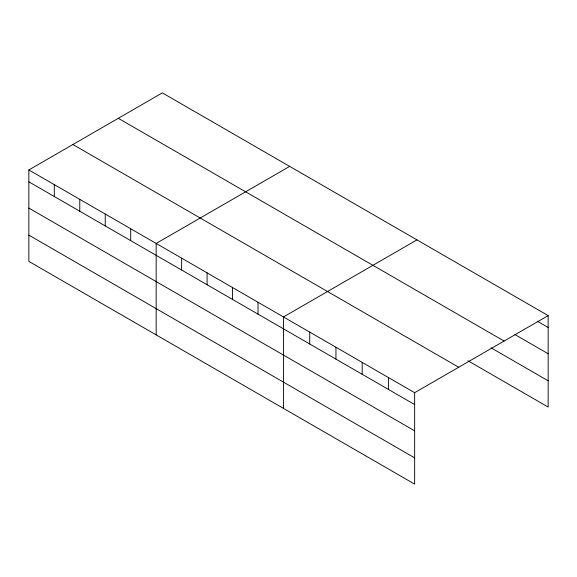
<?xml version="1.0" encoding="UTF-8"?>
<svg xmlns="http://www.w3.org/2000/svg" width="577" height="577" viewBox="0 0 577 577"><rect width="100%" height="100%" fill="white"/><g stroke="black" fill="none" stroke-linecap="round" stroke-linejoin="round"><path stroke-width="0.87" d="M28.85 169.948L414.647 392.685L414.647 484.125L28.85 261.388L28.85 169.948L162.353 92.875L548.15 315.612L548.15 407.052L467.904 360.719M289.668 166.378L156.165 243.451L156.165 334.891M416.976 239.881L283.473 316.953L283.473 408.401M414.647 392.685L548.15 315.612M537.346 321.252L548.15 327.484M514.972 334.588L548.15 353.744M118.299 118.307L504.096 341.043M491.049 347.83L548.15 380.798M72.904 144.517L458.701 367.253M28.85 181.827L414.647 404.564M28.85 208.081L414.647 430.817M28.85 235.135L414.647 457.871M388.415 377.538L388.415 389.417M362.176 362.392L362.176 374.271M335.944 347.246L335.944 359.125M309.712 332.1L309.712 343.979M258.013 302.254L258.013 314.133M232.553 287.555L232.553 299.434M207.085 272.856L207.085 284.728M181.625 258.15L181.625 270.029M130.698 228.752L130.698 240.631M105.238 214.053L105.238 225.932M79.777 199.353L79.777 211.225M54.31 184.647L54.31 196.526"/></g></svg>
